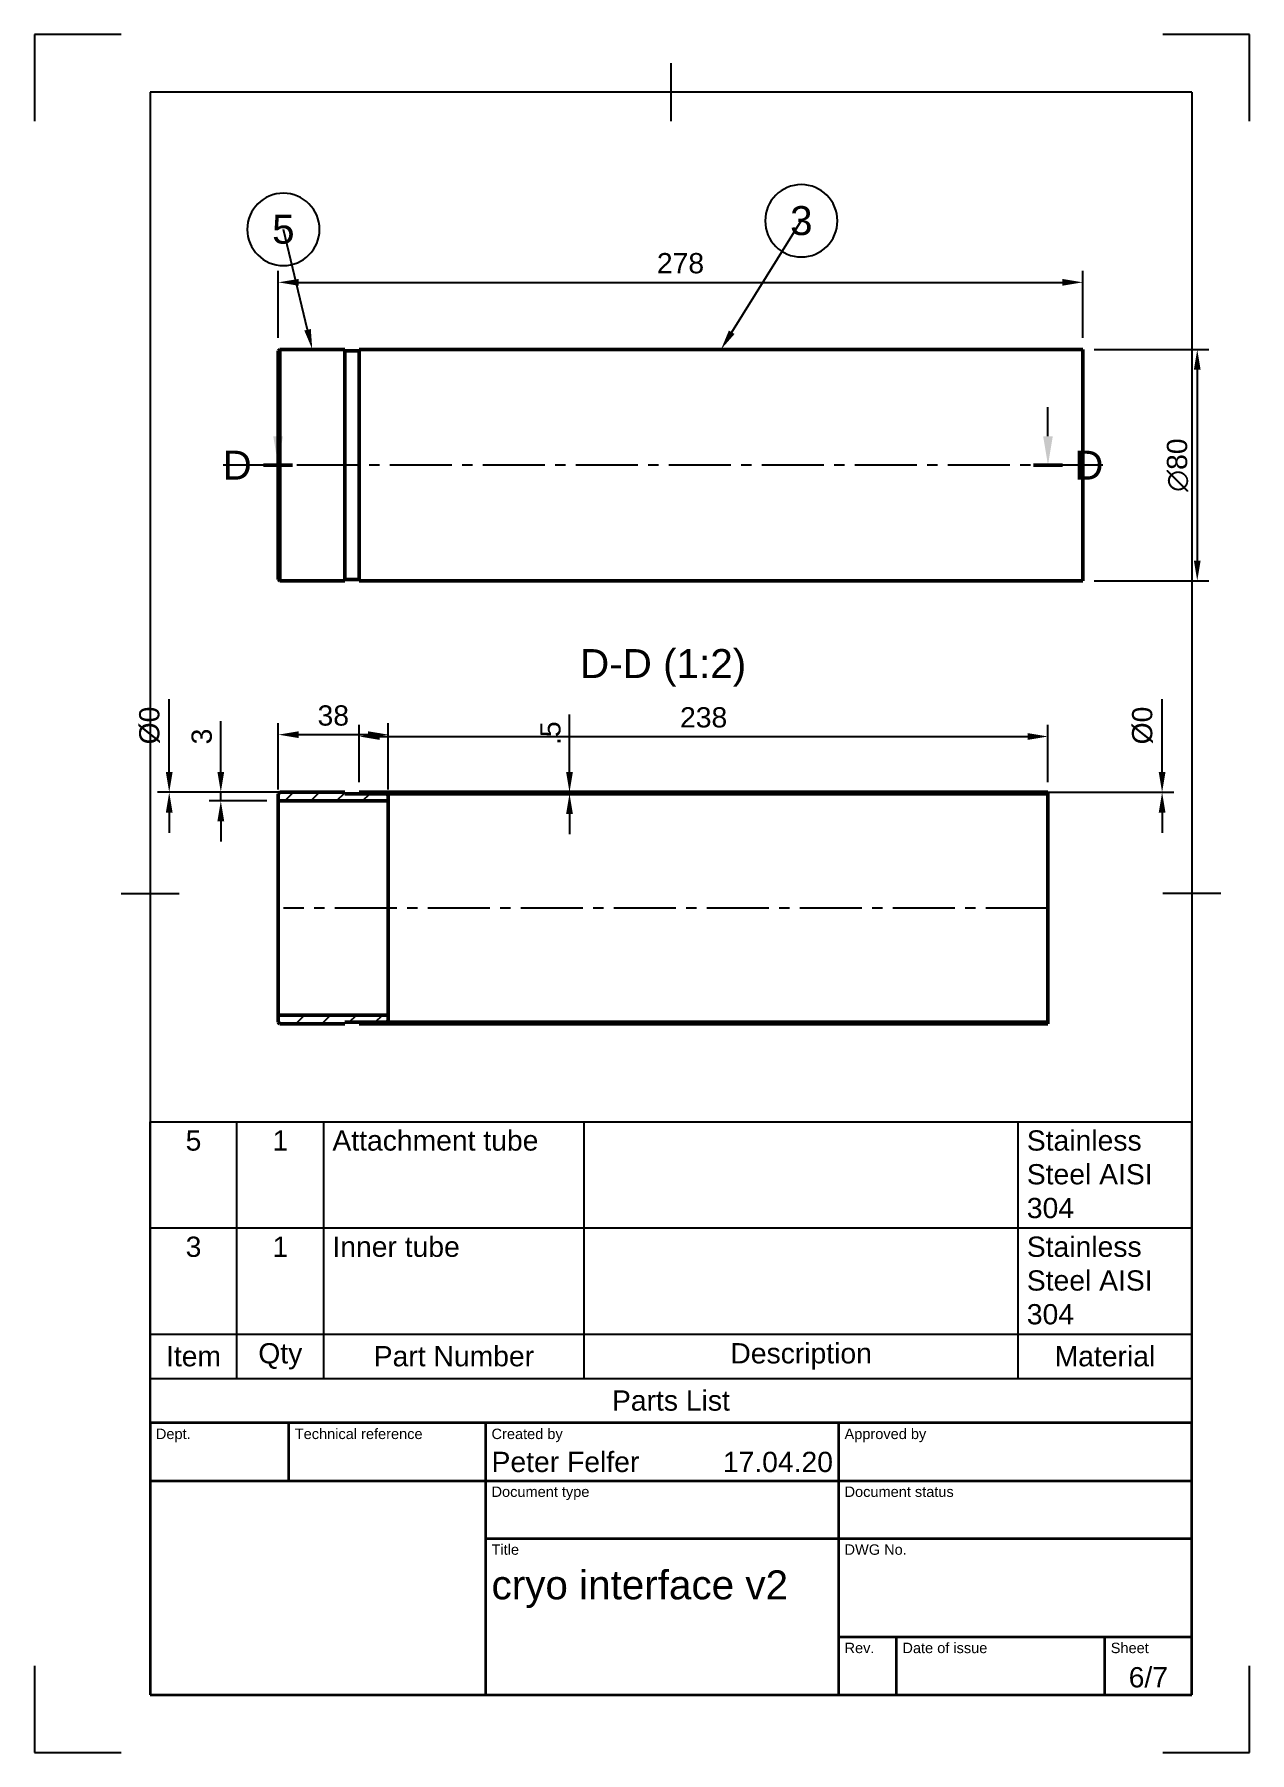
# Model space of a CAD drawing. Header units: millimetres. Extents: x 0 to 210, y 0 to 297.
import ezdxf
from ezdxf import colors
from ezdxf.entities.mleader import LeaderData, LeaderLine
from ezdxf.enums import TextEntityAlignment as Align
from ezdxf.math import Vec2, Vec3

# ---------------------------------------------------------------- set-up
doc = ezdxf.new("R2010")
doc.units = ezdxf.units.MM
doc.header["$LTSCALE"] = 0.75
doc.linetypes.add('CENTER2', pattern=[28.575, 19.05, -3.175, 3.175, -3.175])
for name, color, linetype, lineweight in [('Balloons', 7, 'Continuous', 25), ('Border', 7, 'Continuous', 25), ('FD_Dimensions', 7, 'Continuous', 25), ('Hatching', 7, 'Continuous', 25), ('Parts Lists', 7, 'Continuous', 25), ('Section Lines', 7, 'Continuous', 25), ('Smart Centers', 7, 'CENTER2', 25), ('TitleBlock', 7, 'Continuous', 35), ('View Labels', 7, 'Continuous', 25), ('Visible', 7, 'Continuous', 50)]:
    doc.layers.add(name, color=color, linetype=linetype, lineweight=lineweight)
doc.styles.add('FusionTitle', font='')
doc.styles.get("Standard").update_dxf_attribs({"font": 'arial.ttf'})
doc.styles.get('FusionTitle').set_extended_font_data('Arial Unicode MS')
doc.dimstyles.new('Dim-ISO-25', dxfattribs={"dimtxt": 3.5, "dimasz": 3.5, "dimexe": 2, "dimexo": 2, "dimgap": 1.5, "dimtad": 1, "dimzin": 12, "dimdsep": 46, "dimtxsty": 'Standard', "dimcen": 0, "dimazin": 3, "dimtp": 0.1, "dimtm": 0.1, "dimtfac": 0.714, "dimtmove": 0, "dimatfit": 3, "dimfxl": 1, "dimtzin": 12, "dimarcsym": 0})

# ---------------------------------------------------------------- blocks, each defined once
blk = doc.blocks.new('ISO_A4(P)_SHEET')
at = {"layer": 'Border'}
for p, q in [((15, 297), (0, 297)), ((0, 297), (0, 282)), ((210, 297), (195, 297)), ((210, 282), (210, 297)), ((110, 292), (110, 282)), ((200, 287), (20, 287)), ((20, 287), (20, 10)), ((200, 287), (200, 10)), ((15, 148.5), (25, 148.5)), ((205, 148.5), (195, 148.5)), ((0, 15), (0, 0)), ((210, 0), (210, 15)), ((20, 10), (200, 10)), ((0, 0), (15, 0)), ((195, 0), (210, 0))]:
    blk.add_line(p, q, dxfattribs=at)
blk = doc.blocks.new('ISO_TITLEBLOCK')
at = {"layer": 'TitleBlock'}
for p, q in [((0, 47), (-180, 47)), ((-180, 47), (-180, 0)), ((-156, 37), (-156, 47)), ((-122, 0), (-122, 47)), ((-61, 0), (-61, 47)), ((0, 0), (0, 47)), ((-180, 37), (0, 37)), ((-122, 27), (0, 27)), ((-61, 10), (0, 10)), ((-51, 0), (-51, 10)), ((-15, 0), (-15, 10)), ((-180, 0), (0, 0))]:
    blk.add_line(p, q, dxfattribs=at)
at = {"layer": 'TitleBlock', "style": 'FusionTitle'}
for s, p in [('Dept.', (-179, 46)), ('Technical reference', (-155, 46)), ('Created by', (-121, 46)), ('Approved by', (-60, 46)), ('Document type', (-121, 36)), ('Document status', (-60, 36)), ('Title', (-121, 26)), ('DWG No.', (-60, 26)), ('Rev.', (-60, 9)), ('Date of issue', (-50, 9)), ('Sheet', (-14, 9))]:
    blk.add_text(s, height=1.8, dxfattribs=at).set_placement(p, align=Align.TOP_LEFT)
for tag, p, height in [('DEPT', (-179, 38.5), 3.5), ('TECHNICAL_REFERENCE', (-155, 38.5), 3.5), ('CREATED_BY', (-121, 38.5), 3.5), ('APPROVED_BY', (-60, 38.5), 3.5), ('DOCUMENT_TYPE', (-121, 28.5), 3.5), ('DOCUMENT_STATUS', (-60, 28.5), 3.5), ('TITLE_1', (-121, 16.5), 5), ('TITLE_2', (-121, 9), 5), ('TITLE_3', (-121, 1.5), 5), ('DATE_OF_ISSUE', (-50, 1.5), 3.5)]:
    blk.add_attdef(tag, p, '', height=height, dxfattribs=at)
for tag, p in [('CREATED_DATE', (-62, 38.5)), ('APPROVED_DATE', (-1, 38.5))]:
    blk.add_attdef(tag, text='', height=3.5, dxfattribs=at).set_placement(p, align=Align.RIGHT)
for tag, height, p in [('DRAWING_NUMBER', 5, (-30.5, 16.6)), ('REV', 3.5, (-56, 3.1)), ('SHEET', 3.5, (-7.5, 3.1))]:
    blk.add_attdef(tag, text='', height=height, dxfattribs=at).set_placement(p, align=Align.MIDDLE)
blk = doc.blocks.new('*U5')
at = {"layer": 'Smart Centers', "color": 0, "ltscale": 0.75, "transparency": 16777216}
blk.add_line((66, 0), (-86.038776, 0), dxfattribs=at)
blk = doc.blocks.new('*D20')
at = {"layer": 'Defpoints', "color": 0, "transparency": 16777216}
for p in [(181.152627, 254.138783), (42.152627, 242.543096), (181.152627, 242.543096)]:
    blk.add_point(p, dxfattribs=at)
at = {"layer": 'FD_Dimensions', "lineweight": -2, "transparency": 16777216}
for p, q in [((42.152627, 244.543096), (42.152627, 256.138783)), ((181.152627, 244.543096), (181.152627, 256.138783)), ((45.652627, 254.138783), (177.652627, 254.138783))]:
    blk.add_line(p, q, dxfattribs=at)
at = {"layer": 'FD_Dimensions', "transparency": 16777216}
for points in [[(45.652627, 254.722116), (45.652627, 253.555449), (42.152627, 254.138783)], [(177.652627, 254.722116), (177.652627, 253.555449), (181.152627, 254.138783)]]:
    blk.add_solid(points, dxfattribs=at)
at = {"layer": 'FD_Dimensions', "color": 0, "transparency": 16777216, "insert": (111.652627, 257.425788), "char_height": 3.5, "attachment_point": 5}
blk.add_mtext('278', dxfattribs=at)
blk = doc.blocks.new('*D21')
at = {"layer": 'Defpoints', "color": 0, "transparency": 16777216}
for p in [(181.152627, 242.543096), (181.152627, 202.543096), (200.951617, 202.543096)]:
    blk.add_point(p, dxfattribs=at)
at = {"layer": 'FD_Dimensions', "color": 0, "lineweight": -2, "transparency": 16777216}
for p, q in [((183.152627, 242.543096), (202.951617, 242.543096)), ((200.951617, 239.043096), (200.951617, 206.043096)), ((183.152627, 202.543096), (202.951617, 202.543096))]:
    blk.add_line(p, q, dxfattribs=at)
at = {"layer": 'FD_Dimensions', "color": 0, "transparency": 16777216}
for points in [[(200.368284, 239.043096), (201.53495, 239.043096), (200.951617, 242.543096)], [(200.368284, 206.043096), (201.53495, 206.043096), (200.951617, 202.543096)]]:
    blk.add_solid(points, dxfattribs=at)
at = {"layer": 'FD_Dimensions', "color": 0, "transparency": 16777216, "insert": (197.566726, 222.543096), "char_height": 3.5, "attachment_point": 5, "rotation": 90}
blk.add_mtext('∅80', dxfattribs=at)
blk = doc.blocks.new('*T8')
at = {"layer": 'Parts Lists', "color": 0, "linetype": 'ByBlock', "lineweight": -2, "transparency": 16777216}
for p, q in [((0, 52.058208), (180, 52.058208)), ((0, 0), (0, 52.058208)), ((15, 7.666667), (15, 52.058208)), ((30, 7.666667), (30, 52.058208)), ((75, 7.666667), (75, 52.058208)), ((150, 7.666667), (150, 52.058208)), ((180, 0), (180, 52.058208)), ((0, 33.695771), (180, 33.695771)), ((0, 15.333333), (180, 15.333333)), ((0, 7.666667), (180, 7.666667)), ((0, 0), (180, 0))]:
    blk.add_line(p, q, dxfattribs=at)
at = {"layer": 'Parts Lists', "color": 0, "transparency": 16777216, "char_height": 3.5}
for s, insert, width, attachment_point in [('5', (7.5, 50.558208), 12, 2), ('1', (22.5, 50.558208), 12, 2), ('Attachment tube', (31.5, 50.558208), 42, 1), ('Stainless Steel AISI 304', (151.5, 50.558208), 27, 1), ('3', (7.5, 32.195771), 12, 2), ('1', (22.5, 32.195771), 12, 2), ('Inner tube', (31.5, 32.195771), 42, 1), ('Stainless Steel AISI 304', (151.5, 32.195771), 27, 1), ('Item', (7.5, 11.5), 12, 5), ('Qty', (22.5, 11.5), 12, 5), ('Part Number', (52.5, 11.5), 42, 5), ('Description', (112.5, 11.5), 72, 5), ('Material', (165, 11.5), 27, 5), ('Parts List', (90, 3.833333), 177, 5)]:
    blk.add_mtext(s, dxfattribs=dict(at, insert=insert, width=width, attachment_point=attachment_point))
blk = doc.blocks.new('*B10')
at = {"transparency": 16777216}
for start, end in [(90, 270), (270, 90)]:
    blk.add_arc((0, 0), 6.25, start, end, dxfattribs=at)
at = {"transparency": 16777216, "insert": (0, 0), "char_height": 5, "attachment_point": 5}
blk.add_mtext('5', dxfattribs=at)
blk = doc.blocks.new('*B11')
at = {"transparency": 16777216}
for start, end in [(90, 270), (270, 90)]:
    blk.add_arc((0, 0), 6.25, start, end, dxfattribs=at)
at = {"transparency": 16777216, "insert": (0, 0), "char_height": 5, "attachment_point": 5}
blk.add_mtext('3', dxfattribs=at)
blk = doc.blocks.new('*U12')
at = {"layer": 'Smart Centers', "color": 0, "ltscale": 0.75, "transparency": 16777216}
blk.add_line((56.5, 0), (-75.616363, 0), dxfattribs=at)
blk = doc.blocks.new('*D22')
at = {"layer": 'Defpoints', "color": 0, "transparency": 16777216}
for p in [(56.152627, 165.990064), (175.152627, 165.990064), (194.876809, 165.990064)]:
    blk.add_point(p, dxfattribs=at)
at = {"layer": 'FD_Dimensions', "lineweight": -2, "transparency": 16777216}
for p, q in [((194.876809, 169.490064), (194.876809, 182.080446)), ((58.152627, 165.990064), (196.876809, 165.990064)), ((177.152627, 165.990064), (196.876809, 165.990064)), ((194.876809, 162.490064), (194.876809, 158.990064))]:
    blk.add_line(p, q, dxfattribs=at)
at = {"layer": 'FD_Dimensions', "transparency": 16777216}
for points in [[(194.293476, 169.490064), (195.460143, 169.490064), (194.876809, 165.990064)], [(194.293476, 162.490064), (195.460143, 162.490064), (194.876809, 165.990064)]]:
    blk.add_solid(points, dxfattribs=at)
at = {"layer": 'FD_Dimensions', "color": 0, "transparency": 16777216, "insert": (191.491918, 177.535255), "char_height": 3.5, "attachment_point": 5, "rotation": 90}
blk.add_mtext('%%C0', dxfattribs=at)
blk = doc.blocks.new('*D23')
at = {"layer": 'Defpoints', "color": 0, "transparency": 16777216}
for p in [(23.302603, 165.990064), (42.402627, 165.990064), (53.652627, 165.990064)]:
    blk.add_point(p, dxfattribs=at)
at = {"layer": 'FD_Dimensions', "color": 0, "lineweight": -2, "transparency": 16777216}
for p, q in [((23.302603, 169.490064), (23.302603, 182.080446)), ((40.402627, 165.990064), (21.302603, 165.990064)), ((51.652627, 165.990064), (21.302603, 165.990064)), ((23.302603, 162.490064), (23.302603, 158.990064))]:
    blk.add_line(p, q, dxfattribs=at)
at = {"layer": 'FD_Dimensions', "color": 0, "transparency": 16777216}
for points in [[(22.719269, 169.490064), (23.885936, 169.490064), (23.302603, 165.990064)], [(22.719269, 162.490064), (23.885936, 162.490064), (23.302603, 165.990064)]]:
    blk.add_solid(points, dxfattribs=at)
at = {"layer": 'FD_Dimensions', "color": 0, "transparency": 16777216, "insert": (19.917712, 177.535255), "char_height": 3.5, "attachment_point": 5, "rotation": 90}
blk.add_mtext('%%C0', dxfattribs=at)
blk = doc.blocks.new('*D24')
at = {"layer": 'Defpoints', "color": 0, "transparency": 16777216}
for p in [(92.472266, 165.990064), (92.472266, 165.990064), (92.472266, 165.740064)]:
    blk.add_point(p, dxfattribs=at)
at = {"layer": 'FD_Dimensions', "lineweight": -2, "transparency": 16777216}
for p, q in [((92.472266, 169.490064), (92.472266, 179.427991)), ((92.472266, 165.740064), (92.472266, 165.990064)), ((92.472266, 162.240064), (92.472266, 158.740064))]:
    blk.add_line(p, q, dxfattribs=at)
at = {"layer": 'FD_Dimensions', "transparency": 16777216}
for points in [[(91.888932, 169.490064), (93.055599, 169.490064), (92.472266, 165.990064)], [(91.888932, 162.240064), (93.055599, 162.240064), (92.472266, 165.740064)]]:
    blk.add_solid(points, dxfattribs=at)
at = {"layer": 'FD_Dimensions', "color": 0, "transparency": 16777216, "insert": (89.192423, 176.209028), "char_height": 3.5, "attachment_point": 5, "rotation": 90}
blk.add_mtext('.5', dxfattribs=at)
blk = doc.blocks.new('*D25')
at = {"layer": 'Defpoints', "color": 0, "transparency": 16777216}
for p in [(175.152627, 175.639559), (56.152627, 165.740064), (175.152627, 165.740064)]:
    blk.add_point(p, dxfattribs=at)
at = {"layer": 'FD_Dimensions', "lineweight": -2, "transparency": 16777216}
for p, q in [((56.152627, 167.740064), (56.152627, 177.639559)), ((59.652627, 175.639559), (171.652627, 175.639559)), ((175.152627, 167.740064), (175.152627, 177.639559))]:
    blk.add_line(p, q, dxfattribs=at)
at = {"layer": 'FD_Dimensions', "transparency": 16777216}
for points in [[(59.652627, 176.222893), (59.652627, 175.056226), (56.152627, 175.639559)], [(171.652627, 176.222893), (171.652627, 175.056226), (175.152627, 175.639559)]]:
    blk.add_solid(points, dxfattribs=at)
at = {"layer": 'FD_Dimensions', "color": 0, "transparency": 16777216, "insert": (115.652627, 178.927759), "char_height": 3.5, "attachment_point": 5}
blk.add_mtext('238', dxfattribs=at)
blk = doc.blocks.new('*D26')
at = {"layer": 'Defpoints', "color": 0, "transparency": 16777216}
for p in [(61.152627, 175.956664), (42.152627, 164.490064), (61.152627, 164.490064)]:
    blk.add_point(p, dxfattribs=at)
at = {"layer": 'FD_Dimensions', "lineweight": -2, "transparency": 16777216}
for p, q in [((42.152627, 166.490064), (42.152627, 177.956664)), ((45.652627, 175.956664), (57.652627, 175.956664)), ((61.152627, 166.490064), (61.152627, 177.956664))]:
    blk.add_line(p, q, dxfattribs=at)
at = {"layer": 'FD_Dimensions', "transparency": 16777216}
for points in [[(45.652627, 176.539997), (45.652627, 175.373331), (42.152627, 175.956664)], [(57.652627, 176.539997), (57.652627, 175.373331), (61.152627, 175.956664)]]:
    blk.add_solid(points, dxfattribs=at)
at = {"layer": 'FD_Dimensions', "color": 0, "transparency": 16777216, "insert": (51.652627, 179.244863), "char_height": 3.5, "attachment_point": 5}
blk.add_mtext('38', dxfattribs=at)
blk = doc.blocks.new('*D27')
at = {"layer": 'Defpoints', "color": 0, "transparency": 16777216}
for p in [(32.216248, 165.990064), (42.152627, 164.490064), (42.402627, 165.990064)]:
    blk.add_point(p, dxfattribs=at)
at = {"layer": 'FD_Dimensions', "lineweight": -2, "transparency": 16777216}
for p, q in [((32.216248, 169.490064), (32.216248, 178.282015)), ((40.402627, 165.990064), (30.216248, 165.990064)), ((40.152627, 164.490064), (30.216248, 164.490064)), ((32.216248, 164.490064), (32.216248, 165.990064)), ((32.216248, 160.990064), (32.216248, 157.490064))]:
    blk.add_line(p, q, dxfattribs=at)
at = {"layer": 'FD_Dimensions', "transparency": 16777216}
for points in [[(31.632915, 169.490064), (32.799581, 169.490064), (32.216248, 165.990064)], [(31.632915, 160.990064), (32.799581, 160.990064), (32.216248, 164.490064)]]:
    blk.add_solid(points, dxfattribs=at)
at = {"layer": 'FD_Dimensions', "color": 0, "transparency": 16777216, "insert": (28.928049, 175.63604), "char_height": 3.5, "attachment_point": 5, "rotation": 90}
blk.add_mtext('3', dxfattribs=at)

msp = doc.modelspace()

# ---------------------------------------------------------------- hatches: boundary and pattern name
at = {"layer": 'Hatching'}
h = msp.add_hatch(dxfattribs=at)
h.set_pattern_fill('ANSI31', color=256, angle=360, style=0)
h.paths.add_polyline_path([(61.1526, 165.4901), (60.9026, 165.7401), (53.6526, 165.7401), (53.6526, 165.9901), (42.4026, 165.9901), (42.1526, 165.7401), (42.1526, 164.4901), (61.1526, 164.4901)], flags=0)
h.paths.add_polyline_path([(60.9026, 126.2401), (61.1526, 126.4901), (61.1526, 127.4901), (42.1526, 127.4901), (42.1526, 126.2401), (42.4026, 125.9901), (53.6526, 125.9901), (53.6526, 126.2401)], flags=0)
h = msp.add_hatch(dxfattribs=at)
h.set_pattern_fill('ANSI31', color=256, angle=270, style=0)
h.paths.add_polyline_path([(175.1526, 165.7401), (175.1526, 165.9901), (56.1526, 165.9901), (56.1526, 165.7401)], flags=0)
h.paths.add_polyline_path([(175.1526, 126.2401), (56.1526, 126.2401), (56.1526, 125.9901), (175.1526, 125.9901)], flags=0)

# ---------------------------------------------------------------- linework, layer by layer
at = {"layer": 'Section Lines'}
for p, q in [((42.1139, 227.5431), (42.1139, 232.5431)), ((175.1526, 227.5431), (175.1526, 232.5431))]:
    msp.add_line(p, q, dxfattribs=at)
at = {"layer": 'Section Lines', "lineweight": 50}
for p, q in [((39.6139, 222.5431), (44.6139, 222.5431)), ((177.6526, 222.5431), (172.6526, 222.5431))]:
    msp.add_line(p, q, dxfattribs=at)
at = {"layer": 'Section Lines'}
for points in [[(42.9472, 227.5431), (42.1139, 222.5431), (41.2805, 227.5431)], [(175.986, 227.5431), (175.1526, 222.5431), (174.3193, 227.5431)]]:
    msp.add_solid(points, dxfattribs=at)
at = {"layer": 'Visible'}
for p, q in [((42.1526, 242.2931), (42.4026, 242.5431)), ((42.1526, 202.7931), (42.1526, 242.2931)), ((42.4026, 242.5431), (42.4026, 202.5431)), ((53.6526, 242.5431), (42.4026, 242.5431)), ((53.6526, 242.5431), (53.6526, 202.5431)), ((56.1526, 242.2931), (53.6526, 242.2931)), ((56.1526, 242.5431), (56.1526, 202.5431)), ((181.1526, 242.5431), (56.1526, 242.5431)), ((181.1526, 242.5431), (181.1526, 202.5431)), ((42.1526, 202.7931), (42.4026, 202.5431)), ((53.6526, 202.5431), (42.4026, 202.5431)), ((56.1526, 202.7931), (53.6526, 202.7931)), ((181.1526, 202.5431), (56.1526, 202.5431))]:
    msp.add_line(p, q, dxfattribs=at)
at = {"layer": 'Visible', "extrusion": (-6e-16, -1, 0)}
for p, q in [((42.4026, 165.9901), (42.1526, 165.7401)), ((42.1526, 165.7401), (42.1526, 164.4901)), ((42.1526, 164.4901), (61.1526, 164.4901)), ((42.1526, 164.4901), (42.1526, 127.4901)), ((53.6526, 165.9901), (42.4026, 165.9901)), ((53.6526, 165.7401), (53.6526, 165.9901)), ((60.9026, 165.7401), (53.6526, 165.7401)), ((175.1526, 165.9901), (56.1526, 165.9901)), ((56.1526, 165.9901), (56.1526, 165.7401)), ((56.1526, 165.7401), (175.1526, 165.7401)), ((61.1526, 165.4901), (60.9026, 165.7401)), ((61.1526, 164.4901), (61.1526, 165.4901)), ((61.1526, 164.4901), (61.1526, 127.4901)), ((175.1526, 165.7401), (175.1526, 165.9901)), ((175.1526, 165.7401), (175.1526, 126.2401)), ((61.1526, 127.4901), (42.1526, 127.4901)), ((42.1526, 127.4901), (42.1526, 126.2401)), ((42.1526, 126.2401), (42.4026, 125.9901)), ((42.4026, 125.9901), (53.6526, 125.9901)), ((53.6526, 125.9901), (53.6526, 126.2401)), ((53.6526, 126.2401), (60.9026, 126.2401)), ((175.1526, 126.2401), (56.1526, 126.2401)), ((56.1526, 126.2401), (56.1526, 125.9901)), ((56.1526, 125.9901), (175.1526, 125.9901)), ((60.9026, 126.2401), (61.1526, 126.4901)), ((61.1526, 126.4901), (61.1526, 127.4901)), ((175.1526, 125.9901), (175.1526, 126.2401))]:
    msp.add_line(p, q, dxfattribs=at)

# ---------------------------------------------------------------- block references
msp.add_blockref('*T8', (20, 57))
at = {"layer": 'Border'}
msp.add_blockref('ISO_A4(P)_SHEET', (0, 0), dxfattribs=at)
at = {"layer": 'Smart Centers', "ltscale": 0.75}
for name, p in [('*U5', (118.6526, 222.5431)), ('*U12', (118.6526, 145.9901))]:
    msp.add_blockref(name, p, dxfattribs=at)
at = {"layer": 'TitleBlock'}
msp.add_blockref('ISO_TITLEBLOCK', (200, 10), dxfattribs=at).add_auto_attribs({'CREATED_DATE': '17.04.20', 'SHEET': '6/7', 'TITLE_1': 'cryo interface v2', 'CREATED_BY': 'Peter Felfer'})

# ---------------------------------------------------------------- texts
at = {"layer": 'Section Lines', "char_height": 5, "attachment_point": 5}
for insert in [(35.047, 222.5431), (182.2195, 222.5431)]:
    msp.add_mtext('D', dxfattribs=dict(at, insert=insert))
at = {"layer": 'View Labels', "insert": (108.6526, 184.2401), "char_height": 5, "width": 30.42633, "attachment_point": 8}
msp.add_mtext('D-D (1:2)', dxfattribs=at)

# ---------------------------------------------------------------- dimensions: what is measured, and where the dimension line sits
at = {"layer": 'FD_Dimensions'}
for base, p1, p2, picture, middle in [((181.1526, 254.1388), (42.1526, 242.5431), (181.1526, 242.5431), '*D20', (111.6526, 257.4258)), ((61.1526, 175.9567), (42.1526, 164.4901), (61.1526, 164.4901), '*D26', (51.6526, 179.2449))]:
    dim = msp.add_linear_dim(base=base, p1=p1, p2=p2, dimstyle='Dim-ISO-25', override={"dimlfac": 2, "dimclrd": 256, "dimclre": 256}, dxfattribs=at)
    dim.commit()
    dim.dimension.update_dxf_attribs({"geometry": picture, "text_midpoint": middle})
dim = msp.add_aligned_dim(p1=(181.1526, 242.5431), p2=(181.1526, 202.5431), distance=19.799, text='∅<>', dimstyle='Dim-ISO-25', override={"dimlfac": 2}, dxfattribs=at)
dim.commit()
dim.dimension.update_dxf_attribs({"geometry": '*D21', "text_midpoint": (197.5667, 222.5431)})
for base, p1, p2, override, picture, middle in [((23.302603, 165.990064), (42.402627, 165.990064), (53.652627, 165.990064), {"dimlfac": 2}, '*D23', (19.917712, 177.535255)), ((194.876809, 165.990064), (175.152627, 165.990064), (56.152627, 165.990064), {"dimlfac": 2, "dimclrd": 256, "dimclre": 256}, '*D22', (191.491918, 177.535255))]:
    dim = msp.add_linear_dim(base=base, p1=p1, p2=p2, angle=270, text='%%C<>', dimstyle='Dim-ISO-25', override=override, dxfattribs=at)
    dim.commit()
    dim.dimension.update_dxf_attribs({"geometry": picture, "text_midpoint": middle})
dim = msp.add_aligned_dim(p1=(56.1526, 165.7401), p2=(175.1526, 165.7401), distance=9.8995, dimstyle='Dim-ISO-25', override={"dimlfac": 2, "dimclrd": 256, "dimclre": 256}, dxfattribs=at)
dim.commit()
dim.dimension.update_dxf_attribs({"geometry": '*D25', "text_midpoint": (115.6526, 178.9278)})
for base, p1, p2, picture, middle in [((32.2162, 165.9901), (42.1526, 164.4901), (42.4026, 165.9901), '*D27', (28.928, 175.636)), ((92.4723, 165.9901), (92.4723, 165.7401), (92.4723, 165.9901), '*D24', (89.1924, 176.209))]:
    dim = msp.add_linear_dim(base=base, p1=p1, p2=p2, angle=90, dimstyle='Dim-ISO-25', override={"dimlfac": 2, "dimclrd": 256, "dimclre": 256}, dxfattribs=at)
    dim.commit()
    dim.dimension.update_dxf_attribs({"geometry": picture, "text_midpoint": middle})

# ---------------------------------------------------------------- leaders
at = {"layer": 'Balloons'}
ml = msp.add_multileader_block('Standard', dxfattribs=at)
ml.set_content('*B11', color=256)
ml.set_leader_properties()
ml.build(insert=Vec2(0, 0))
ml.multileader.update_dxf_attribs({"has_dogleg": 0, "arrow_head_size": 3.5, "block_connection_type": 1})
ctx = ml.context
ctx.base_point, ctx.char_height, ctx.arrow_head_size = Vec3(132.5312, 264.7749), 3.5, 3.5
ctx.attachment_type = 1
notes = []
notes.append((ctx, [(0, (1, 1, 0), (124.5312, 264.7749), (1, 0), 8, [(0, [(118.6526, 242.5431)], 0, [])])]))
ctx.block.insert = Vec3(132.5312, 264.7749)
ml = msp.add_multileader_block('Standard', dxfattribs=at)
ml.set_content('*B10', color=256)
ml.set_leader_properties()
ml.build(insert=Vec2(0, 0))
ml.multileader.update_dxf_attribs({"has_dogleg": 0, "arrow_head_size": 3.5, "block_connection_type": 1})
ctx = ml.context
ctx.base_point, ctx.char_height, ctx.arrow_head_size = Vec3(43.0276, 263.2931), 3.5, 3.5
ctx.attachment_type = 1
notes.append((ctx, [(0, (1, 1, 0), (35.0276, 263.2931), (1, 0), 8, [(0, [(48.0276, 242.5431)], 0, [])])]))
ctx.block.insert = Vec3(43.0276, 263.2931)
for ctx, leaders in notes:
    for number, flags, end, landing, length, lines in leaders:
        leader = LeaderData()
        leader.index, (leader.has_last_leader_line, leader.has_dogleg_vector, leader.attachment_direction) = number, flags
        leader.last_leader_point, leader.dogleg_vector, leader.dogleg_length = Vec3(end), Vec3(landing), length
        for number, points, colour, breaks in lines:
            line = LeaderLine()
            line.index, line.vertices, line.color, line.breaks = number, Vec3.list(points), colors.encode_raw_color(colour), breaks
            leader.lines.append(line)
        ctx.leaders.append(leader)

doc.saveas('drawing.dxf')
